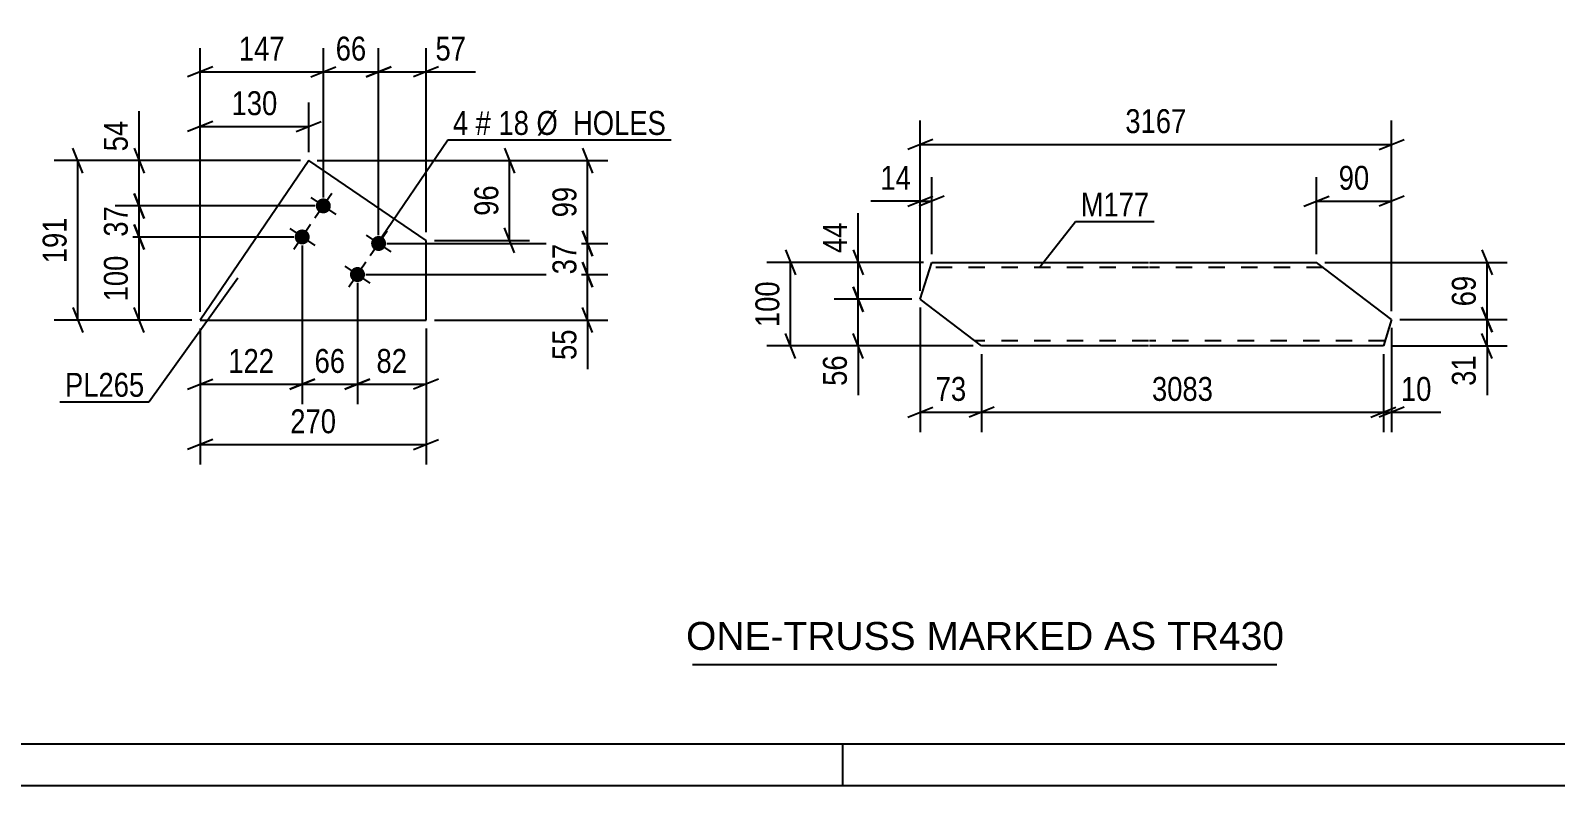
# Model space of a CAD drawing. Header units: millimetres. Extents: x 0 to 841, y 0 to 594.
# Drawn here: x 323.7 to 506.4, y 0 to 90.5 of the extents above; entities that cross this region are included whole.
import ezdxf

# ---------------------------------------------------------------- set-up
doc = ezdxf.new("R2010")
doc.units = ezdxf.units.MM
doc.linetypes.add('DXK_LINE_DOT2', pattern=[3.9198, 1.9599, -1.9599])
doc.styles.add('Arial', font='ARIAL.TTF', dxfattribs={"height": 0.2})
doc.styles.add('Arial Narrow', font='ARIALN.TTF', dxfattribs={"height": 0.2})

# ---------------------------------------------------------------- blocks, each defined once
blk = doc.blocks.new('Unknown-317311729-1113')
at = {"color": 5, "linetype": 'Continuous'}
for p, q in [((5, 5), (836, 5)), ((421, 0), (421, 5)), ((0, 0), (841, 0))]:
    blk.add_line(p, q, dxfattribs=at)
blk = doc.blocks.new('Part-317311729-6104 - 6098')
at = {"color": 2, "linetype": 'Continuous'}
for p, q in [((430.29, 58.26), (431.67, 62.66)), ((431.67, 62.66), (457.64, 62.66)), ((457.74, 62.66), (477.74, 62.66)), ((486.73, 55.81), (477.74, 62.66)), ((437.64, 52.66), (430.29, 58.26)), ((486.73, 55.81), (485.75, 52.66)), ((457.64, 52.66), (437.64, 52.66)), ((485.75, 52.66), (457.74, 52.66))]:
    blk.add_line(p, q, dxfattribs=at)
at = {"color": 7, "linetype": 'DXK_LINE_DOT2'}
for p, q in [((457.64, 62.06), (431.48, 62.06)), ((478.52, 62.06), (457.74, 62.06)), ((437.64, 52.66), (436.62, 53.44)), ((457.64, 53.26), (436.85, 53.26)), ((485.94, 53.26), (457.74, 53.26))]:
    blk.add_line(p, q, dxfattribs=at)
blk = doc.blocks.new('Part-317311729-7203 - 7197')
at = {"color": 2, "linetype": 'Continuous'}
for p, q in [((357.06, 74.86), (344.06, 55.76)), ((371.11, 65.3), (357.06, 74.86)), ((371.11, 55.76), (371.11, 65.3)), ((344.06, 55.76), (371.11, 55.76))]:
    blk.add_line(p, q, dxfattribs=at)
blk = doc.blocks.new('Bolt-317311729-7208 - 7197')
at = {"linetype": 'Continuous'}
for points in [[(359.55, 68.93, -1), (358.06, 69.94, -1)], [(357.02, 65.21, -1), (355.53, 66.22, -1)], [(366.17, 64.43, -1), (364.68, 65.44, -1)], [(363.64, 60.71, -1), (362.15, 61.72, -1)]]:
    blk.add_hatch(color=1, dxfattribs=at).paths.add_polyline_path(points)
at = {"color": 1, "linetype": 'Continuous'}
for p, q in [((357.32, 70.45), (360.3, 68.42)), ((359.82, 70.92), (357.8, 67.95)), ((354.79, 66.73), (357.77, 64.7)), ((357.29, 67.2), (355.26, 64.23)), ((363.93, 65.95), (366.91, 63.92)), ((366.44, 66.42), (364.41, 63.45)), ((361.4, 62.23), (364.38, 60.2)), ((363.9, 62.7), (361.88, 59.72))]:
    blk.add_line(p, q, dxfattribs=at)
blk = doc.blocks.new('StraightDimension-317311729-6217 - 6098')
at = {"color": 7, "linetype": 'Continuous'}
for p, q in [((430.29, 59.26), (430.29, 72.87)), ((431.67, 63.66), (431.67, 72.87)), ((428.79, 69.42), (431.79, 70.62)), ((433.17, 70.62), (430.17, 69.42)), ((430.29, 70.02), (431.67, 70.02))]:
    blk.add_line(p, q, dxfattribs=at)
at = {"color": 0}
blk.add_wipeout([(429.77, 70.77), (429.77, 74.97), (424.91, 74.97), (424.91, 70.77)], dxfattribs=at)
at = {"color": 7, "linetype": 'Continuous'}
blk.add_line((430.29, 70.02), (424.39, 70.02), dxfattribs=at)
blk.add_line((430.29, 70.02), (424.39, 70.02), dxfattribs=at)
at = {"color": 3, "style": 'Arial Narrow'}
blk.add_text('14', height=2.863, dxfattribs=at).set_placement((425.51, 71.37))
blk = doc.blocks.new('StraightDimension-317311729-6139 - 6098')
at = {"color": 7, "linetype": 'Continuous'}
for p, q in [((486.73, 54.81), (486.73, 42.33)), ((485.75, 51.66), (485.75, 42.33)), ((484.25, 44.13), (487.25, 45.33)), ((488.23, 45.33), (485.23, 44.13)), ((485.75, 44.73), (486.73, 44.73))]:
    blk.add_line(p, q, dxfattribs=at)
at = {"color": 0}
blk.add_wipeout([(492.11, 45.48), (492.11, 49.68), (487.25, 49.68), (487.25, 45.48)], dxfattribs=at)
at = {"color": 7, "linetype": 'Continuous'}
blk.add_line((486.73, 44.73), (492.64, 44.73), dxfattribs=at)
blk.add_line((486.73, 44.73), (492.64, 44.73), dxfattribs=at)
at = {"color": 3, "style": 'Arial Narrow'}
blk.add_text('10', height=2.863, dxfattribs=at).set_placement((487.85, 46.08))
blk = doc.blocks.new('StraightDimension-317311729-6107 - 6098')
at = {"color": 7, "linetype": 'Continuous'}
for p, q in [((414.16, 64.16), (415.36, 61.16)), ((430.67, 62.66), (411.91, 62.66)), ((414.76, 52.66), (414.76, 62.66)), ((415.36, 51.16), (414.16, 54.16)), ((436.64, 52.66), (411.91, 52.66))]:
    blk.add_line(p, q, dxfattribs=at)
at = {"color": 0}
blk.add_wipeout([(414.01, 61), (409.81, 61), (409.81, 54.32), (414.01, 54.32)], dxfattribs=at)
at = {"color": 3, "style": 'Arial Narrow'}
blk.add_text('100', height=2.863, rotation=90.0002, dxfattribs=at).set_placement((413.41, 54.92))
blk = doc.blocks.new('StraightDimension-317311729-6180 - 6098')
at = {"color": 7, "linetype": 'Continuous'}
for p, q in [((430.29, 57.26), (430.29, 42.33)), ((437.64, 51.66), (437.64, 42.33)), ((428.79, 44.13), (431.79, 45.33)), ((430.29, 44.73), (437.64, 44.73)), ((439.14, 45.33), (436.14, 44.13))]:
    blk.add_line(p, q, dxfattribs=at)
at = {"color": 0}
blk.add_wipeout([(436.39, 45.48), (436.39, 49.68), (431.54, 49.68), (431.54, 45.48)], dxfattribs=at)
at = {"color": 3, "style": 'Arial Narrow'}
blk.add_text('73', height=2.863, dxfattribs=at).set_placement((432.14, 46.08))
blk = doc.blocks.new('StraightDimension-317311729-6156 - 6098')
at = {"color": 7, "linetype": 'Continuous'}
for p, q in [((437.64, 51.66), (437.64, 42.33)), ((485.75, 51.66), (485.75, 42.33)), ((439.14, 45.33), (436.14, 44.13)), ((437.64, 44.73), (485.75, 44.73)), ((484.25, 44.13), (487.25, 45.33))]:
    blk.add_line(p, q, dxfattribs=at)
at = {"color": 0}
blk.add_wipeout([(465.95, 45.48), (465.95, 49.68), (457.44, 49.68), (457.44, 45.48)], dxfattribs=at)
at = {"color": 3, "style": 'Arial Narrow'}
blk.add_text('3083', height=2.863, dxfattribs=at).set_placement((458.04, 46.08))
blk = doc.blocks.new('StraightDimension-317311729-6198 - 6098')
at = {"color": 7, "linetype": 'Continuous'}
for p, q in [((477.74, 63.66), (477.74, 72.87)), ((486.73, 56.81), (486.73, 72.87)), ((476.24, 69.42), (479.24, 70.62)), ((477.74, 70.02), (486.73, 70.02)), ((488.23, 70.62), (485.23, 69.42))]:
    blk.add_line(p, q, dxfattribs=at)
at = {"color": 0}
blk.add_wipeout([(484.66, 70.77), (484.66, 74.97), (479.8, 74.97), (479.8, 70.77)], dxfattribs=at)
at = {"color": 3, "style": 'Arial Narrow'}
blk.add_text('90', height=2.863, dxfattribs=at).set_placement((480.4, 71.37))
blk = doc.blocks.new('StraightDimension-317311729-6235 - 6098')
at = {"color": 7, "linetype": 'Continuous'}
for p, q in [((497.56, 57.31), (498.76, 54.31)), ((487.73, 55.81), (500.56, 55.81)), ((498.16, 52.66), (498.16, 55.81)), ((498.76, 51.16), (497.56, 54.16)), ((486.75, 52.66), (500.56, 52.66))]:
    blk.add_line(p, q, dxfattribs=at)
at = {"color": 0}
blk.add_wipeout([(497.41, 52.14), (493.21, 52.14), (493.21, 47.28), (497.41, 47.28)], dxfattribs=at)
at = {"color": 7, "linetype": 'Continuous'}
blk.add_line((498.16, 52.66), (498.16, 46.76), dxfattribs=at)
blk.add_line((498.16, 52.66), (498.16, 46.76), dxfattribs=at)
at = {"color": 3, "style": 'Arial Narrow'}
blk.add_text('31', height=2.863, rotation=90.0002, dxfattribs=at).set_placement((496.81, 47.88))
blk = doc.blocks.new('StraightDimension-317311729-6259 - 6098')
at = {"color": 7, "linetype": 'Continuous'}
for p, q in [((497.56, 64.16), (498.76, 61.16)), ((478.74, 62.66), (500.56, 62.66)), ((498.16, 55.81), (498.16, 62.66)), ((498.76, 54.31), (497.56, 57.31)), ((487.73, 55.81), (500.56, 55.81))]:
    blk.add_line(p, q, dxfattribs=at)
at = {"color": 0}
blk.add_wipeout([(497.41, 61.66), (493.21, 61.66), (493.21, 56.81), (497.41, 56.81)], dxfattribs=at)
at = {"color": 3, "style": 'Arial Narrow'}
blk.add_text('69', height=2.863, rotation=90.0002, dxfattribs=at).set_placement((496.81, 57.41))
blk = doc.blocks.new('StraightDimension-317311729-6285 - 6098')
at = {"color": 7, "linetype": 'Continuous'}
for p, q in [((422.25, 59.76), (423.45, 56.76)), ((429.29, 58.26), (420, 58.26)), ((422.85, 52.66), (422.85, 58.26)), ((423.45, 51.16), (422.25, 54.16)), ((436.64, 52.66), (420, 52.66))]:
    blk.add_line(p, q, dxfattribs=at)
at = {"color": 0}
blk.add_wipeout([(422.1, 52.14), (417.9, 52.14), (417.9, 47.28), (422.1, 47.28)], dxfattribs=at)
at = {"color": 7, "linetype": 'Continuous'}
blk.add_line((422.85, 52.66), (422.85, 46.76), dxfattribs=at)
blk.add_line((422.85, 52.66), (422.85, 46.76), dxfattribs=at)
at = {"color": 3, "style": 'Arial Narrow'}
blk.add_text('56', height=2.863, rotation=90.0002, dxfattribs=at).set_placement((421.5, 47.88))
blk = doc.blocks.new('StraightDimension-317311729-6309 - 6098')
at = {"color": 7, "linetype": 'Continuous'}
for p, q in [((422.25, 64.16), (423.45, 61.16)), ((430.67, 62.66), (420, 62.66)), ((422.85, 58.26), (422.85, 62.66)), ((423.45, 56.76), (422.25, 59.76)), ((429.29, 58.26), (420, 58.26))]:
    blk.add_line(p, q, dxfattribs=at)
at = {"color": 0}
blk.add_wipeout([(422.1, 68.04), (417.9, 68.04), (417.9, 63.19), (422.1, 63.19)], dxfattribs=at)
at = {"color": 7, "linetype": 'Continuous'}
blk.add_line((422.85, 62.66), (422.85, 68.57), dxfattribs=at)
blk.add_line((422.85, 62.66), (422.85, 68.57), dxfattribs=at)
at = {"color": 3, "style": 'Arial Narrow'}
blk.add_text('44', height=2.863, rotation=90.0002, dxfattribs=at).set_placement((421.5, 63.79))
blk = doc.blocks.new('StraightDimension-317311729-6334 - 6098')
at = {"color": 7, "linetype": 'Continuous'}
for p, q in [((430.29, 59.26), (430.29, 79.66)), ((486.73, 56.81), (486.73, 79.66)), ((431.79, 77.41), (428.79, 76.21)), ((430.29, 76.81), (486.73, 76.81)), ((485.23, 76.21), (488.23, 77.41))]:
    blk.add_line(p, q, dxfattribs=at)
at = {"color": 0}
blk.add_wipeout([(462.77, 77.56), (462.77, 81.76), (454.25, 81.76), (454.25, 77.56)], dxfattribs=at)
at = {"color": 3, "style": 'Arial Narrow'}
blk.add_text('3167', height=2.863, dxfattribs=at).set_placement((454.85, 78.16))
blk = doc.blocks.new('StraightDimension-317311729-7307 - 7197')
at = {"color": 7, "linetype": 'Continuous'}
for p, q in [((356.28, 64.71), (356.28, 45.68)), ((344.06, 54.76), (344.06, 45.68)), ((342.56, 47.48), (345.56, 48.68)), ((344.06, 48.08), (356.28, 48.08)), ((357.78, 48.68), (354.78, 47.48))]:
    blk.add_line(p, q, dxfattribs=at)
at = {"color": 0}
blk.add_wipeout([(353.51, 48.83), (353.51, 53.03), (346.83, 53.03), (346.83, 48.83)], dxfattribs=at)
at = {"color": 3, "style": 'Arial Narrow'}
blk.add_text('122', height=2.863, dxfattribs=at).set_placement((347.43, 49.43))
blk = doc.blocks.new('StraightDimension-317311729-7226 - 7197')
at = {"color": 7, "linetype": 'Continuous'}
for p, q in [((389.86, 62.71), (391.06, 59.71)), ((363.89, 61.21), (392.86, 61.21)), ((390.46, 55.76), (390.46, 61.21)), ((391.06, 54.26), (389.86, 57.26)), ((372.11, 55.76), (392.86, 55.76))]:
    blk.add_line(p, q, dxfattribs=at)
at = {"color": 0}
blk.add_wipeout([(389.71, 55.24), (385.51, 55.24), (385.51, 50.38), (389.71, 50.38)], dxfattribs=at)
at = {"color": 7, "linetype": 'Continuous'}
blk.add_line((390.46, 55.76), (390.46, 49.86), dxfattribs=at)
blk.add_line((390.46, 55.76), (390.46, 49.86), dxfattribs=at)
at = {"color": 3, "style": 'Arial Narrow'}
blk.add_text('55', height=2.863, rotation=90.0002, dxfattribs=at).set_placement((389.11, 50.98))
blk = doc.blocks.new('StraightDimension-317311729-7218 - 7197')
at = {"color": 7, "linetype": 'Continuous'}
for p, q in [((389.86, 76.36), (391.06, 73.36)), ((358.06, 74.86), (392.86, 74.86)), ((390.46, 64.93), (390.46, 74.86)), ((391.06, 63.43), (389.86, 66.43)), ((366.42, 64.93), (392.86, 64.93))]:
    blk.add_line(p, q, dxfattribs=at)
at = {"color": 0}
blk.add_wipeout([(389.71, 72.32), (385.51, 72.32), (385.51, 67.47), (389.71, 67.47)], dxfattribs=at)
at = {"color": 3, "style": 'Arial Narrow'}
blk.add_text('99', height=2.863, rotation=90.0002, dxfattribs=at).set_placement((389.11, 68.07))
blk = doc.blocks.new('StraightDimension-317311729-7210 - 7197')
at = {"color": 7, "linetype": 'Continuous'}
for p, q in [((389.86, 66.43), (391.06, 63.43)), ((366.42, 64.93), (392.86, 64.93)), ((390.46, 61.21), (390.46, 64.93)), ((391.06, 59.71), (389.86, 62.71)), ((363.89, 61.21), (392.86, 61.21))]:
    blk.add_line(p, q, dxfattribs=at)
at = {"color": 0}
blk.add_wipeout([(389.71, 65.5), (385.51, 65.5), (385.51, 60.64), (389.71, 60.64)], dxfattribs=at)
at = {"color": 3, "style": 'Arial Narrow'}
blk.add_text('37', height=2.863, rotation=90.0002, dxfattribs=at).set_placement((389.11, 61.24))
blk = doc.blocks.new('StraightDimension-317311729-7233 - 7197')
at = {"color": 7, "linetype": 'Continuous'}
for p, q in [((336.14, 67.21), (337.34, 64.21)), ((355.28, 65.71), (333.89, 65.71)), ((336.74, 55.76), (336.74, 65.71)), ((337.34, 54.26), (336.14, 57.26)), ((343.06, 55.76), (333.89, 55.76))]:
    blk.add_line(p, q, dxfattribs=at)
at = {"color": 0}
blk.add_wipeout([(335.99, 64.08), (331.79, 64.08), (331.79, 57.4), (335.99, 57.4)], dxfattribs=at)
at = {"color": 3, "style": 'Arial Narrow'}
blk.add_text('100', height=2.863, rotation=90.0002, dxfattribs=at).set_placement((335.39, 58))
blk = doc.blocks.new('StraightDimension-317311729-7239 - 7197')
at = {"color": 7, "linetype": 'Continuous'}
for p, q in [((357.81, 69.43), (333.89, 69.43)), ((336.14, 70.93), (337.34, 67.93)), ((336.74, 65.71), (336.74, 69.43)), ((337.34, 64.21), (336.14, 67.21)), ((355.28, 65.71), (333.89, 65.71))]:
    blk.add_line(p, q, dxfattribs=at)
at = {"color": 0}
blk.add_wipeout([(335.99, 70), (331.79, 70), (331.79, 65.15), (335.99, 65.15)], dxfattribs=at)
at = {"color": 3, "style": 'Arial Narrow'}
blk.add_text('37', height=2.863, rotation=90.0002, dxfattribs=at).set_placement((335.39, 65.75))
blk = doc.blocks.new('StraightDimension-317311729-7247 - 7197')
at = {"color": 7, "linetype": 'Continuous'}
for p, q in [((336.14, 76.36), (337.34, 73.36)), ((356.06, 74.86), (333.89, 74.86)), ((336.74, 69.43), (336.74, 74.86)), ((357.81, 69.43), (333.89, 69.43)), ((337.34, 67.93), (336.14, 70.93))]:
    blk.add_line(p, q, dxfattribs=at)
at = {"color": 0}
blk.add_wipeout([(335.99, 80.24), (331.79, 80.24), (331.79, 75.38), (335.99, 75.38)], dxfattribs=at)
at = {"color": 7, "linetype": 'Continuous'}
blk.add_line((336.74, 74.86), (336.74, 80.77), dxfattribs=at)
blk.add_line((336.74, 74.86), (336.74, 80.77), dxfattribs=at)
at = {"color": 3, "style": 'Arial Narrow'}
blk.add_text('54', height=2.863, rotation=90.0002, dxfattribs=at).set_placement((335.39, 75.98))
blk = doc.blocks.new('StraightDimension-317311729-7256 - 7197')
at = {"color": 7, "linetype": 'Continuous'}
for p, q in [((344.06, 56.76), (344.06, 88.35)), ((358.81, 70.43), (358.81, 88.35)), ((345.56, 86.1), (342.56, 84.9)), ((357.31, 84.9), (360.31, 86.1)), ((344.06, 85.5), (358.81, 85.5))]:
    blk.add_line(p, q, dxfattribs=at)
at = {"color": 0}
blk.add_wipeout([(354.78, 86.25), (354.78, 90.45), (348.09, 90.45), (348.09, 86.25)], dxfattribs=at)
at = {"color": 3, "style": 'Arial Narrow'}
blk.add_text('147', height=2.863, dxfattribs=at).set_placement((348.69, 86.85))
blk = doc.blocks.new('StraightDimension-317311729-7262 - 7197')
at = {"color": 7, "linetype": 'Continuous'}
for p, q in [((358.81, 70.43), (358.81, 88.35)), ((365.42, 65.93), (365.42, 88.35)), ((357.31, 84.9), (360.31, 86.1)), ((366.92, 86.1), (363.92, 84.9)), ((358.81, 85.5), (365.42, 85.5))]:
    blk.add_line(p, q, dxfattribs=at)
at = {"color": 0}
blk.add_wipeout([(364.54, 86.25), (364.54, 90.45), (359.69, 90.45), (359.69, 86.25)], dxfattribs=at)
at = {"color": 3, "style": 'Arial Narrow'}
blk.add_text('66', height=2.863, dxfattribs=at).set_placement((360.29, 86.85))
blk = doc.blocks.new('StraightDimension-317311729-7270 - 7197')
at = {"color": 7, "linetype": 'Continuous'}
for p, q in [((365.42, 65.93), (365.42, 88.35)), ((371.11, 66.3), (371.11, 88.35)), ((363.92, 84.9), (366.92, 86.1)), ((372.61, 86.1), (369.61, 84.9)), ((365.42, 85.5), (371.11, 85.5))]:
    blk.add_line(p, q, dxfattribs=at)
at = {"color": 0}
blk.add_wipeout([(376.49, 86.25), (376.49, 90.45), (371.64, 90.45), (371.64, 86.25)], dxfattribs=at)
at = {"color": 7, "linetype": 'Continuous'}
blk.add_line((371.11, 85.5), (377.02, 85.5), dxfattribs=at)
blk.add_line((371.11, 85.5), (377.02, 85.5), dxfattribs=at)
at = {"color": 3, "style": 'Arial Narrow'}
blk.add_text('57', height=2.863, dxfattribs=at).set_placement((372.24, 86.85))
blk = doc.blocks.new('StraightDimension-317311729-7279 - 7197')
at = {"color": 7, "linetype": 'Continuous'}
for p, q in [((330.01, 73.36), (328.81, 76.36)), ((356.06, 74.86), (326.56, 74.86)), ((329.41, 55.76), (329.41, 74.86)), ((328.81, 57.26), (330.01, 54.26)), ((343.06, 55.76), (326.56, 55.76))]:
    blk.add_line(p, q, dxfattribs=at)
at = {"color": 0}
blk.add_wipeout([(328.66, 68.65), (324.46, 68.65), (324.46, 61.97), (328.66, 61.97)], dxfattribs=at)
at = {"color": 3, "style": 'Arial Narrow'}
blk.add_text('191', height=2.863, rotation=90.0002, dxfattribs=at).set_placement((328.06, 62.57))
blk = doc.blocks.new('StraightDimension-317311729-7286 - 7197')
at = {"color": 7, "linetype": 'Continuous'}
for p, q in [((380.51, 76.36), (381.71, 73.36)), ((358.06, 74.86), (383.51, 74.86)), ((381.11, 65.3), (381.11, 74.86)), ((381.71, 63.8), (380.51, 66.8)), ((372.11, 65.3), (383.51, 65.3))]:
    blk.add_line(p, q, dxfattribs=at)
at = {"color": 0}
blk.add_wipeout([(380.36, 72.51), (376.16, 72.51), (376.16, 67.65), (380.36, 67.65)], dxfattribs=at)
at = {"color": 3, "style": 'Arial Narrow'}
blk.add_text('96', height=2.863, rotation=90.0002, dxfattribs=at).set_placement((379.76, 68.25))
blk = doc.blocks.new('StraightDimension-317311729-7295 - 7197')
at = {"color": 7, "linetype": 'Continuous'}
for p, q in [((344.06, 54.76), (344.06, 38.45)), ((371.11, 54.76), (371.11, 38.45)), ((345.56, 41.45), (342.56, 40.25)), ((344.06, 40.85), (371.11, 40.85)), ((369.61, 40.25), (372.61, 41.45))]:
    blk.add_line(p, q, dxfattribs=at)
at = {"color": 0}
blk.add_wipeout([(360.93, 41.6), (360.93, 45.8), (354.25, 45.8), (354.25, 41.6)], dxfattribs=at)
at = {"color": 3, "style": 'Arial Narrow'}
blk.add_text('270', height=2.863, dxfattribs=at).set_placement((354.85, 42.2))
blk = doc.blocks.new('StraightDimension-317311729-7300 - 7197')
at = {"color": 7, "linetype": 'Continuous'}
for p, q in [((344.06, 56.76), (344.06, 81.81)), ((357.06, 75.86), (357.06, 81.81)), ((345.56, 79.56), (342.56, 78.36)), ((344.06, 78.96), (357.06, 78.96)), ((355.56, 78.36), (358.56, 79.56))]:
    blk.add_line(p, q, dxfattribs=at)
at = {"color": 0}
blk.add_wipeout([(353.9, 79.71), (353.9, 83.91), (347.22, 83.91), (347.22, 79.71)], dxfattribs=at)
at = {"color": 3, "style": 'Arial Narrow'}
blk.add_text('130', height=2.863, dxfattribs=at).set_placement((347.82, 80.31))
blk = doc.blocks.new('StraightDimension-317311729-7313 - 7197')
at = {"color": 7, "linetype": 'Continuous'}
for p, q in [((356.28, 64.71), (356.28, 45.68)), ((362.89, 60.21), (362.89, 45.68)), ((354.78, 47.48), (357.78, 48.68)), ((356.28, 48.08), (362.89, 48.08)), ((364.39, 48.68), (361.39, 47.48))]:
    blk.add_line(p, q, dxfattribs=at)
at = {"color": 0}
blk.add_wipeout([(362.01, 48.83), (362.01, 53.03), (357.16, 53.03), (357.16, 48.83)], dxfattribs=at)
at = {"color": 3, "style": 'Arial Narrow'}
blk.add_text('66', height=2.863, dxfattribs=at).set_placement((357.76, 49.43))
blk = doc.blocks.new('StraightDimension-317311729-7321 - 7197')
at = {"color": 7, "linetype": 'Continuous'}
for p, q in [((362.89, 60.21), (362.89, 45.68)), ((371.11, 54.76), (371.11, 45.68)), ((361.39, 47.48), (364.39, 48.68)), ((362.89, 48.08), (371.11, 48.08)), ((372.61, 48.68), (369.61, 47.48))]:
    blk.add_line(p, q, dxfattribs=at)
at = {"color": 0}
blk.add_wipeout([(369.43, 48.83), (369.43, 53.03), (364.57, 53.03), (364.57, 48.83)], dxfattribs=at)
at = {"color": 3, "style": 'Arial Narrow'}
blk.add_text('82', height=2.863, dxfattribs=at).set_placement((365.17, 49.43))
blk = doc.blocks.new('Unknown-317311729-11458')
at = {"color": 7, "linetype": 'Continuous'}
blk.add_line((403, 14.5), (473, 14.5), dxfattribs=at)
at = {"color": 7, "style": 'Arial'}
blk.add_text('ONE-TRUSS MARKED AS TR430', height=3.3428, dxfattribs=at).set_placement((402.24, 16.25))
blk = doc.blocks.new('Mark-317311729-6100 - 6098')
at = {"color": 0}
blk.add_wipeout([(457.72, 68.17), (457.72, 71.17), (449.5, 71.17), (449.5, 68.17)], dxfattribs=at)
blk.add_wipeout([(457.72, 68.17), (457.72, 71.17), (449.5, 71.17), (449.5, 68.17)], dxfattribs=at)
at = {"color": 30, "linetype": 'Continuous'}
for p, q in [((444.64, 62.17), (448.9, 67.57)), ((448.9, 67.57), (458.32, 67.57))]:
    blk.add_line(p, q, dxfattribs=at)
at = {"color": 3, "style": 'Arial Narrow'}
blk.add_text('M177', height=2.863, dxfattribs=at).set_placement((449.5, 68.17))
blk = doc.blocks.new('Mark-317311729-7199 - 7197')
at = {"color": 0}
blk.add_wipeout([(337.37, 46.57), (337.37, 49.57), (327.87, 49.57), (327.87, 46.57)], dxfattribs=at)
blk.add_wipeout([(337.37, 46.57), (337.37, 49.57), (327.87, 49.57), (327.87, 46.57)], dxfattribs=at)
at = {"color": 30, "linetype": 'Continuous'}
for p in [(348.58, 60.77), (327.27, 45.97)]:
    blk.add_line(p, (337.97, 45.97), dxfattribs=at)
at = {"color": 3, "style": 'Arial Narrow'}
blk.add_text('PL265', height=2.863, dxfattribs=at).set_placement((327.87, 46.57))
blk = doc.blocks.new('Mark-317311729-7204 - 7197')
at = {"color": 0}
blk.add_wipeout([(376.15, 77.94), (376.15, 80.94), (374.32, 80.94), (374.32, 77.94)], dxfattribs=at)
blk.add_wipeout([(376.15, 77.94), (376.15, 80.94), (374.32, 80.94), (374.32, 77.94)], dxfattribs=at)
at = {"color": 7, "linetype": 'Continuous'}
blk.add_line((365.13, 64.74), (373.72, 77.34), dxfattribs=at)
at = {"color": 3, "style": 'Arial Narrow'}
blk.add_text('4', height=2.86, dxfattribs=at).set_placement((374.32, 77.94))
at = {"color": 0}
blk.add_wipeout([(378.88, 77.94), (378.88, 80.94), (377.05, 80.94), (377.05, 77.94)], dxfattribs=at)
blk.add_wipeout([(378.88, 77.94), (378.88, 80.94), (377.05, 80.94), (377.05, 77.94)], dxfattribs=at)
at = {"color": 3, "style": 'Arial Narrow'}
blk.add_text('#', height=2.86, dxfattribs=at).set_placement((377.05, 77.94))
at = {"color": 0}
blk.add_wipeout([(383.43, 77.94), (383.43, 80.94), (379.78, 80.94), (379.78, 77.94)], dxfattribs=at)
blk.add_wipeout([(383.43, 77.94), (383.43, 80.94), (379.78, 80.94), (379.78, 77.94)], dxfattribs=at)
at = {"color": 3, "style": 'Arial Narrow'}
blk.add_text('18', height=2.863, dxfattribs=at).set_placement((379.78, 77.94))
at = {"color": 0}
blk.add_wipeout([(399.86, 77.94), (399.86, 80.94), (384.33, 80.94), (384.33, 77.94)], dxfattribs=at)
blk.add_wipeout([(399.86, 77.94), (399.86, 80.94), (384.33, 80.94), (384.33, 77.94)], dxfattribs=at)
at = {"color": 7, "linetype": 'Continuous'}
blk.add_line((373.72, 77.34), (400.46, 77.34), dxfattribs=at)
at = {"color": 3, "style": 'Arial Narrow'}
blk.add_text('Ø  HOLES', height=2.863, dxfattribs=at).set_placement((384.33, 77.94))

msp = doc.modelspace()

# ---------------------------------------------------------------- block references
for name in ['Unknown-317311729-1113', 'Part-317311729-7203 - 7197', 'Bolt-317311729-7208 - 7197', 'Part-317311729-6104 - 6098', 'Unknown-317311729-11458']:
    msp.add_blockref(name, (0, 0))

# ---------------------------------------------------------------- next in the draw order: block references
for name in ['StraightDimension-317311729-6217 - 6098', 'StraightDimension-317311729-6198 - 6098', 'StraightDimension-317311729-7307 - 7197', 'StraightDimension-317311729-7226 - 7197', 'StraightDimension-317311729-6139 - 6098']:
    msp.add_blockref(name, (0, 0))

# ---------------------------------------------------------------- next in the draw order: block references
for name in ['StraightDimension-317311729-7218 - 7197', 'StraightDimension-317311729-7233 - 7197', 'StraightDimension-317311729-6107 - 6098']:
    msp.add_blockref(name, (0, 0))

# ---------------------------------------------------------------- next in the draw order: block references
for name in ['StraightDimension-317311729-7239 - 7197', 'StraightDimension-317311729-7210 - 7197', 'StraightDimension-317311729-6180 - 6098']:
    msp.add_blockref(name, (0, 0))

# ---------------------------------------------------------------- next in the draw order: block references
for name in ['StraightDimension-317311729-7247 - 7197', 'StraightDimension-317311729-6156 - 6098']:
    msp.add_blockref(name, (0, 0))

# ---------------------------------------------------------------- next in the draw order: block references
for name in ['StraightDimension-317311729-7256 - 7197', 'StraightDimension-317311729-6285 - 6098', 'StraightDimension-317311729-6235 - 6098']:
    msp.add_blockref(name, (0, 0))

# ---------------------------------------------------------------- next in the draw order: block references
for name in ['StraightDimension-317311729-7262 - 7197', 'StraightDimension-317311729-7279 - 7197', 'StraightDimension-317311729-6309 - 6098', 'StraightDimension-317311729-6259 - 6098']:
    msp.add_blockref(name, (0, 0))

# ---------------------------------------------------------------- next in the draw order: block references
for name in ['StraightDimension-317311729-7270 - 7197', 'StraightDimension-317311729-6334 - 6098', 'StraightDimension-317311729-7295 - 7197']:
    msp.add_blockref(name, (0, 0))

# ---------------------------------------------------------------- next in the draw order: block references
for name in ['StraightDimension-317311729-7286 - 7197', 'Mark-317311729-6100 - 6098']:
    msp.add_blockref(name, (0, 0))

# ---------------------------------------------------------------- next in the draw order: block references
msp.add_blockref('StraightDimension-317311729-7300 - 7197', (0, 0))

# ---------------------------------------------------------------- next in the draw order: block references
for name in ['StraightDimension-317311729-7313 - 7197', 'Mark-317311729-7199 - 7197']:
    msp.add_blockref(name, (0, 0))

# ---------------------------------------------------------------- next in the draw order: block references
for name in ['Mark-317311729-7204 - 7197', 'StraightDimension-317311729-7321 - 7197']:
    msp.add_blockref(name, (0, 0))

doc.saveas('drawing.dxf')
